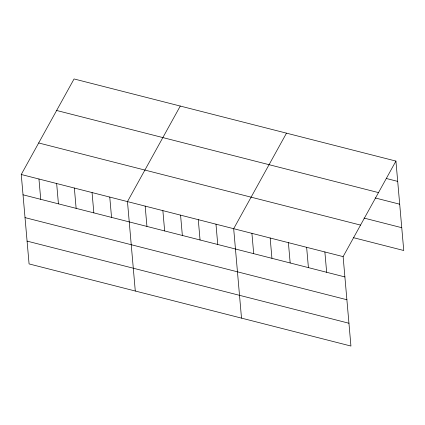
<?xml version="1.0" encoding="UTF-8"?>
<svg xmlns="http://www.w3.org/2000/svg" width="425" height="425" viewBox="0 0 425 425"><rect width="100%" height="100%" fill="white"/><g stroke="black" fill="none" stroke-linecap="round" stroke-linejoin="round"><path stroke-width="0.64" d="M395.925 161.08L343.118 256.62L350.938 346.046L29.075 263.92L21.25 174.494L74.062 78.954L395.925 161.08L403.75 250.506L353.435 237.665M180.274 106.053L127.468 201.593L135.288 291.024M286.493 133.153L233.681 228.698L241.506 318.123M386.383 178.505L397.704 181.39M56.631 110.479L378.5 192.605M375.169 197.938L399.697 204.202M364.018 218.067L401.752 227.699M38.675 142.965L360.543 225.091M21.25 174.494L343.118 256.62M23.03 194.809L344.893 276.935M25.022 217.616L346.89 299.742M27.078 241.113L348.946 323.239M324.875 251.967L326.655 272.282M306.638 247.313L308.417 267.628M288.4 242.659L290.174 262.974M270.162 238.005L271.936 258.32M251.919 233.352L253.698 253.667M215.98 224.182L217.754 244.497M198.278 219.661L200.053 239.976M180.572 215.146L182.352 235.461M162.871 210.63L164.65 230.945M145.169 206.114L146.944 226.429M109.762 197.078L111.541 217.393M92.06 192.562L93.84 212.877M74.359 188.047L76.133 208.362M56.658 183.526L58.432 203.841M38.951 179.01L40.731 199.325"/></g></svg>
